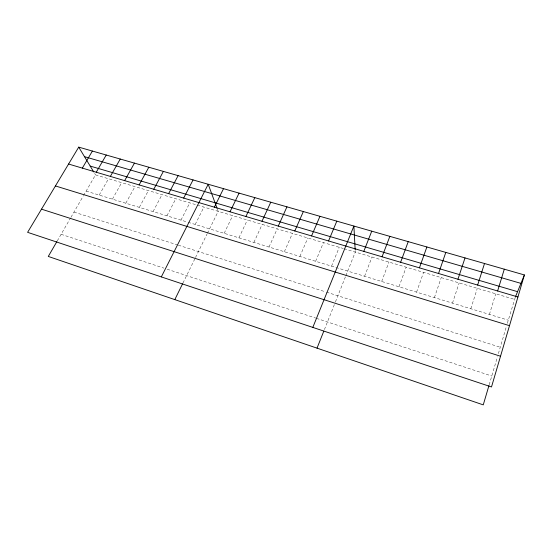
<?xml version="1.0" encoding="UTF-8"?>
<svg xmlns="http://www.w3.org/2000/svg" width="552" height="552" viewBox="0 0 552 552"><rect width="100%" height="100%" fill="white"/><g stroke="black" fill="none" stroke-linecap="round" stroke-linejoin="round"><path stroke-width="0.41" stroke-dasharray="2.76 2.07" d="M489.189 384.772L497.462 356.771M498.394 353.597L506.398 326.508M507.329 323.348L515.361 297.052M489.403 314.419L495.731 293.809M470.808 308.734L477.307 288.33M452.474 303.124L459.147 282.935M434.396 297.597L441.234 277.615M416.574 292.153L423.57 272.364M398.999 286.778L406.148 267.189M381.667 281.479L388.96 262.076M364.575 276.248L372.007 257.039M324.41 329.599L335.14 302.648M335.443 301.882L345.573 276.448M345.876 275.683L355.281 252.071L355.198 250.429M331.559 266.154L339.259 247.31M315.62 261.282L323.451 242.611M299.881 256.466L307.837 237.974M284.349 251.719L292.422 233.392M269.017 247.034L277.207 228.873M253.879 242.404L262.179 224.402M238.933 237.829L247.337 219.993M224.167 233.317L232.682 215.639M182.953 283.052L195.132 258.274M195.498 257.529L207.007 234.117M207.373 233.365L218.206 211.34L217.343 209.001M195.194 224.457L203.902 207.09M180.973 220.11L189.778 202.894M166.925 215.811L175.826 198.748M153.049 211.568L162.04 194.649M139.339 207.379L148.419 190.599M125.794 203.239L134.957 186.604M112.415 199.148L121.654 182.65M99.187 195.104L108.509 178.744M57.284 240.893L70.559 217.978M70.987 217.24L83.104 196.319M83.531 195.574L95.517 174.88L94.627 173.418M95.517 174.88L343.268 248.503M344.068 248.738L514.416 299.356M86.119 191.102L187.294 222.042M188.08 222.283L508.268 320.188M73.968 212.099L177.537 244.929M178.33 245.185L325.645 291.891M326.46 292.146L500.271 347.256M61.106 234.296L163.916 268.134M167.132 269.197L315.675 318.076M316.462 318.338L491.77 376.029"/><path stroke-width="0.83" d="M524.4 274.951L491.501 386.959L27.6 232.33L78.722 147.129L524.4 274.951L515.361 297.052M488.955 385.565L483.255 404.871L48.286 256.432L56.863 241.631M497.621 290.973L504.3 269.19M477.632 285.06L484.511 263.511M457.939 279.236L465.012 257.915M438.543 273.495L445.802 252.409M419.437 267.844L426.875 246.985M400.614 262.276L408.232 241.631M382.067 256.79L389.857 236.366M363.796 251.381L371.744 231.171M317.027 348.139L323.803 331.131M312.818 327.398L353.894 226.051L355.15 249.607M328.557 240.955L336.81 221.152M311.563 235.932L319.96 216.322M294.809 230.971L303.345 211.554M278.277 226.078L286.95 206.848M261.972 221.255L270.777 202.211M245.895 216.501L254.817 197.637M230.025 211.809L239.071 193.117M174.811 299.612L182.581 283.797M214.369 207.172L223.532 188.667M161.322 276.904L208.201 184.264L217.053 208.221M183.678 198.092L193.062 179.924M168.629 193.642L178.123 175.639M153.78 189.246L163.378 171.41M139.125 184.913L148.819 167.235M124.648 180.628L134.446 163.116M110.365 176.405L120.246 159.045M96.255 172.231L106.232 155.022M82.331 168.112L92.391 151.055M84.484 156.651L520.95 283.383M90.19 166.076L517.562 291.677M68.572 164.041L517.928 296.983M55.428 185.948L509.503 325.673M41.503 209.16L500.519 356.247M78.722 147.129L93.743 171.948"/></g></svg>
